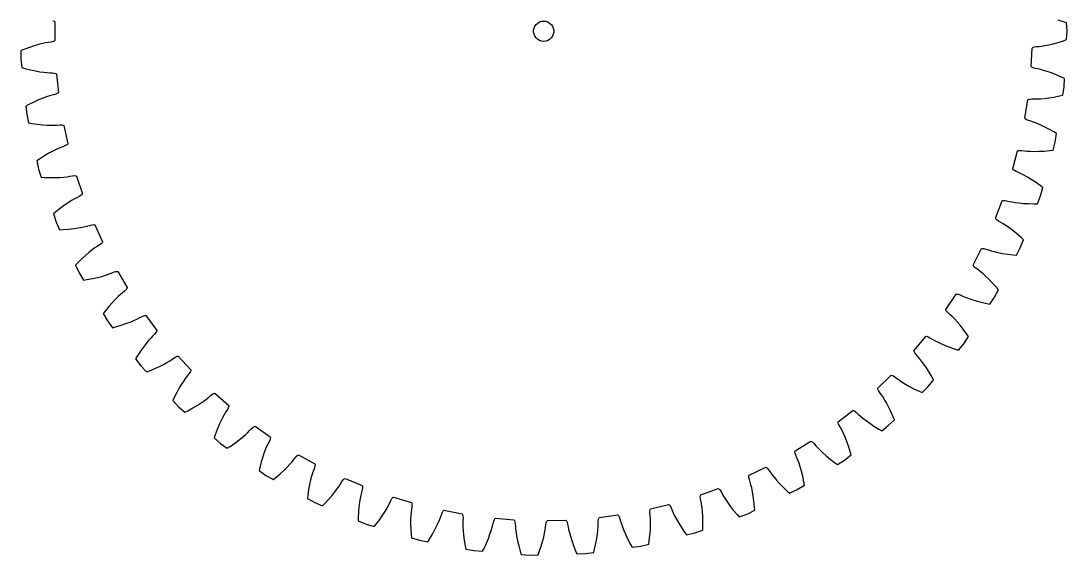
# Model space of a CAD drawing. Extents: x 0 to 155, y 0 to 155.
# Drawn here: x 0 to 155.2, y 0 to 79.2 of the extents above; entities that cross this region are included whole.
import ezdxf

# ---------------------------------------------------------------- set-up
doc = ezdxf.new("R2010")
doc.units = 0

msp = doc.modelspace()

# ---------------------------------------------------------------- linework, layer by layer
for p, q in [((4.74, 79.19), (4.94, 79.11)), ((154.7, 79.05), (153.88, 79.3)), ((4.94, 79.11), (5.03, 79.02)), ((5.03, 79.02), (5.03, 76.26)), ((76.07, 77.8), (76.13, 78.1)), ((76.07, 77.48), (76.07, 77.8)), ((76.13, 78.1), (76.26, 78.39)), ((76.26, 78.39), (76.44, 78.64)), ((76.44, 78.64), (76.68, 78.85)), ((76.68, 78.85), (76.95, 79.01)), ((76.95, 79.01), (77.25, 79.11)), ((77.25, 79.11), (77.56, 79.14)), ((77.56, 79.14), (77.87, 79.11)), ((77.87, 79.11), (78.17, 79.01)), ((78.17, 79.01), (78.44, 78.85)), ((78.44, 78.85), (78.67, 78.64)), ((78.67, 78.64), (78.86, 78.39)), ((78.86, 78.39), (78.98, 78.1)), ((78.98, 78.1), (79.05, 77.8)), ((79.05, 77.8), (79.05, 77.48)), ((155.16, 78.89), (154.7, 79.05)), ((155.23, 77.64), (155.16, 78.89)), ((155.16, 76.39), (155.23, 77.64)), ((4.74, 76.09), (4.45, 76.03)), ((4.94, 76.17), (4.74, 76.09)), ((5.03, 76.26), (4.94, 76.17)), ((76.13, 77.18), (76.07, 77.48)), ((76.26, 76.89), (76.13, 77.18)), ((76.44, 76.64), (76.26, 76.89)), ((76.68, 76.43), (76.44, 76.64)), ((76.95, 76.27), (76.68, 76.43)), ((77.25, 76.17), (76.95, 76.27)), ((77.56, 76.14), (77.25, 76.17)), ((77.87, 76.17), (77.56, 76.14)), ((78.17, 76.27), (77.87, 76.17)), ((78.44, 76.43), (78.17, 76.27)), ((78.67, 76.64), (78.44, 76.43)), ((78.86, 76.89), (78.67, 76.64)), ((78.98, 77.18), (78.86, 76.89)), ((79.05, 77.48), (78.98, 77.18)), ((153.88, 75.98), (154.7, 76.23)), ((154.7, 76.23), (155.16, 76.39)), ((0.45, 74.94), (0, 74.76)), ((0, 74.76), (0, 73.51)), ((1.25, 75.24), (0.45, 74.94)), ((1.97, 75.47), (1.25, 75.24)), ((2.62, 75.66), (1.97, 75.47)), ((3.18, 75.8), (2.62, 75.66)), ((3.65, 75.9), (3.18, 75.8)), ((4.04, 75.97), (3.65, 75.9)), ((4.45, 76.03), (4.04, 75.97)), ((149.91, 72.41), (150.05, 75.15)), ((150.05, 75.15), (150.16, 75.24)), ((150.16, 75.24), (150.35, 75.31)), ((150.35, 75.31), (150.65, 75.36)), ((150.65, 75.36), (151.06, 75.4)), ((151.06, 75.4), (151.45, 75.44)), ((151.45, 75.44), (151.93, 75.52)), ((151.93, 75.52), (152.5, 75.63)), ((152.5, 75.63), (153.15, 75.78)), ((153.15, 75.78), (153.88, 75.98)), ((0, 73.51), (0.13, 72.26)), ((0.13, 72.26), (0.6, 72.13)), ((0.6, 72.13), (1.43, 71.92)), ((1.43, 71.92), (2.17, 71.76)), ((2.17, 71.76), (2.83, 71.64)), ((2.83, 71.64), (3.41, 71.56)), ((3.41, 71.56), (3.89, 71.51)), ((3.89, 71.51), (4.28, 71.49)), ((4.28, 71.49), (4.69, 71.47)), ((4.69, 71.47), (4.99, 71.44)), ((4.99, 71.44), (5.19, 71.38)), ((150, 72.31), (149.91, 72.41)), ((150.19, 72.22), (150, 72.31)), ((150.48, 72.14), (150.19, 72.22)), ((150.88, 72.06), (150.48, 72.14)), ((151.26, 71.97), (150.88, 72.06)), ((151.73, 71.84), (151.26, 71.97)), ((152.28, 71.67), (151.73, 71.84)), ((152.92, 71.45), (152.28, 71.67)), ((153.63, 71.18), (152.92, 71.45)), ((5.19, 71.38), (5.3, 71.3)), ((5.3, 71.3), (5.59, 68.56)), ((154.41, 70.84), (153.63, 71.18)), ((154.85, 70.64), (154.41, 70.84)), ((154.79, 69.38), (154.85, 70.64)), ((5.32, 68.36), (5.03, 68.26)), ((5.5, 68.46), (5.32, 68.36)), ((5.59, 68.56), (5.5, 68.46)), ((154.59, 68.15), (154.79, 69.38)), ((1.17, 66.76), (0.75, 66.53)), ((1.94, 67.14), (1.17, 66.76)), ((2.63, 67.45), (1.94, 67.14)), ((3.25, 67.71), (2.63, 67.45)), ((3.8, 67.9), (3.25, 67.71)), ((4.26, 68.06), (3.8, 67.9)), ((4.64, 68.17), (4.26, 68.06)), ((5.03, 68.26), (4.64, 68.17)), ((148.94, 64.75), (149.38, 67.46)), ((149.38, 67.46), (149.49, 67.54)), ((149.49, 67.54), (149.69, 67.59)), ((149.69, 67.59), (149.99, 67.6)), ((149.99, 67.6), (150.4, 67.6)), ((150.4, 67.6), (150.8, 67.6)), ((150.8, 67.6), (151.28, 67.63)), ((151.28, 67.63), (151.86, 67.68)), ((151.86, 67.68), (152.52, 67.76)), ((152.52, 67.76), (153.27, 67.87)), ((153.27, 67.87), (154.11, 68.04)), ((154.11, 68.04), (154.59, 68.15)), ((0.75, 66.53), (0.88, 65.29)), ((0.88, 65.29), (1.14, 64.06)), ((1.14, 64.06), (1.62, 63.98)), ((1.62, 63.98), (2.47, 63.86)), ((2.47, 63.86), (3.23, 63.78)), ((3.23, 63.78), (3.89, 63.73)), ((3.89, 63.73), (4.47, 63.72)), ((4.47, 63.72), (4.96, 63.72)), ((4.96, 63.72), (5.35, 63.73)), ((5.35, 63.73), (5.76, 63.76)), ((5.76, 63.76), (6.06, 63.76)), ((6.06, 63.76), (6.27, 63.72)), ((6.27, 63.72), (6.38, 63.65)), ((6.38, 63.65), (6.96, 60.97)), ((149.02, 64.64), (148.94, 64.75)), ((149.2, 64.53), (149.02, 64.64)), ((149.48, 64.42), (149.2, 64.53)), ((149.87, 64.3), (149.48, 64.42)), ((150.24, 64.17), (149.87, 64.3)), ((150.7, 63.99), (150.24, 64.17)), ((151.23, 63.77), (150.7, 63.99)), ((151.83, 63.48), (151.23, 63.77)), ((152.51, 63.13), (151.83, 63.48)), ((153.25, 62.71), (152.51, 63.13)), ((153.67, 62.46), (153.25, 62.71)), ((153.47, 61.22), (153.67, 62.46)), ((6.44, 60.61), (6.06, 60.47)), ((6.71, 60.74), (6.44, 60.61)), ((6.89, 60.86), (6.71, 60.74)), ((6.96, 60.97), (6.89, 60.86)), ((153.14, 60.01), (153.47, 61.22)), ((3.48, 59.16), (2.76, 58.7)), ((4.14, 59.55), (3.48, 59.16)), ((4.73, 59.86), (4.14, 59.55)), ((5.25, 60.12), (4.73, 59.86)), ((5.69, 60.32), (5.25, 60.12)), ((6.06, 60.47), (5.69, 60.32)), ((147.17, 57.23), (147.89, 59.89)), ((147.89, 59.89), (148.01, 59.95)), ((148.01, 59.95), (148.22, 59.97)), ((148.22, 59.97), (148.52, 59.96)), ((148.52, 59.96), (148.92, 59.91)), ((148.92, 59.91), (149.31, 59.87)), ((149.31, 59.87), (149.8, 59.85)), ((149.8, 59.85), (150.38, 59.83)), ((150.38, 59.83), (151.05, 59.84)), ((151.05, 59.84), (151.81, 59.88)), ((151.81, 59.88), (152.66, 59.95)), ((152.66, 59.95), (153.14, 60.01)), ((2.76, 58.7), (2.36, 58.43)), ((2.36, 58.43), (2.63, 57.21)), ((2.63, 57.21), (3.02, 56.02)), ((3.02, 56.02), (3.5, 55.98)), ((3.5, 55.98), (4.36, 55.96)), ((4.36, 55.96), (5.12, 55.96)), ((5.12, 55.96), (5.79, 55.98)), ((5.79, 55.98), (6.37, 56.03)), ((6.37, 56.03), (6.85, 56.08)), ((6.85, 56.08), (7.24, 56.14)), ((7.24, 56.14), (7.64, 56.21)), ((7.64, 56.21), (7.94, 56.24)), ((7.94, 56.24), (8.15, 56.22)), ((8.15, 56.22), (8.27, 56.17)), ((8.27, 56.17), (9.13, 53.56)), ((147.24, 57.12), (147.17, 57.23)), ((147.4, 56.99), (147.24, 57.12)), ((147.67, 56.85), (147.4, 56.99)), ((148.04, 56.69), (147.67, 56.85)), ((148.4, 56.52), (148.04, 56.69)), ((148.83, 56.3), (148.4, 56.52)), ((149.34, 56.01), (148.83, 56.3)), ((149.91, 55.66), (149.34, 56.01)), ((150.54, 55.25), (149.91, 55.66)), ((151.24, 54.75), (150.54, 55.25)), ((151.62, 54.46), (151.24, 54.75)), ((151.29, 53.25), (151.62, 54.46)), ((7.94, 52.78), (7.52, 52.53)), ((8.29, 52.97), (7.94, 52.78)), ((8.65, 53.15), (8.29, 52.97)), ((8.91, 53.3), (8.65, 53.15)), ((9.07, 53.44), (8.91, 53.3)), ((9.13, 53.56), (9.07, 53.44)), ((150.84, 52.08), (151.29, 53.25)), ((5.87, 51.39), (5.2, 50.86)), ((6.48, 51.85), (5.87, 51.39)), ((7.03, 52.22), (6.48, 51.85)), ((7.52, 52.53), (7.03, 52.22)), ((144.6, 49.95), (145.6, 52.51)), ((145.6, 52.51), (145.73, 52.56)), ((145.73, 52.56), (145.94, 52.56)), ((145.94, 52.56), (146.24, 52.52)), ((146.24, 52.52), (146.63, 52.42)), ((146.63, 52.42), (147.02, 52.35)), ((147.02, 52.35), (147.5, 52.27)), ((147.5, 52.27), (148.07, 52.19)), ((148.07, 52.19), (148.74, 52.13)), ((148.74, 52.13), (149.5, 52.09)), ((149.5, 52.09), (150.35, 52.07)), ((150.35, 52.07), (150.84, 52.08)), ((5.2, 50.86), (4.83, 50.55)), ((4.83, 50.55), (5.22, 49.36)), ((144.66, 49.83), (144.6, 49.95)), ((144.81, 49.68), (144.66, 49.83)), ((145.06, 49.51), (144.81, 49.68)), ((5.22, 49.36), (5.74, 48.22)), ((5.74, 48.22), (6.23, 48.23)), ((6.23, 48.23), (7.08, 48.3)), ((7.08, 48.3), (7.83, 48.38)), ((7.83, 48.38), (8.5, 48.48)), ((8.5, 48.48), (9.07, 48.58)), ((9.07, 48.58), (9.54, 48.69)), ((9.54, 48.69), (9.92, 48.78)), ((9.92, 48.78), (10.31, 48.9)), ((10.31, 48.9), (10.61, 48.96)), ((10.61, 48.96), (10.82, 48.97)), ((10.82, 48.97), (10.95, 48.92)), ((10.95, 48.92), (12.08, 46.42)), ((145.42, 49.31), (145.06, 49.51)), ((145.75, 49.11), (145.42, 49.31)), ((146.16, 48.84), (145.75, 49.11)), ((146.63, 48.51), (146.16, 48.84)), ((147.16, 48.1), (146.63, 48.51)), ((147.75, 47.61), (147.16, 48.1)), ((148.39, 47.05), (147.75, 47.61)), ((148.28, 45.55), (148.74, 46.71)), ((148.74, 46.71), (148.39, 47.05)), ((10.59, 45.23), (10.13, 44.87)), ((10.98, 45.52), (10.59, 45.23)), ((11.3, 45.74), (10.98, 45.52)), ((11.65, 45.96), (11.3, 45.74)), ((11.89, 46.14), (11.65, 45.96)), ((12.03, 46.3), (11.89, 46.14)), ((12.08, 46.42), (12.03, 46.3)), ((141.28, 42.98), (142.55, 45.42)), ((142.55, 45.42), (142.68, 45.46)), ((142.68, 45.46), (142.89, 45.44)), ((142.89, 45.44), (143.18, 45.36)), ((143.18, 45.36), (143.56, 45.23)), ((143.56, 45.23), (143.94, 45.11)), ((143.94, 45.11), (144.41, 44.98)), ((147.71, 44.43), (148.28, 45.55)), ((9.06, 43.92), (8.46, 43.32)), ((9.62, 44.44), (9.06, 43.92)), ((10.13, 44.87), (9.62, 44.44)), ((144.41, 44.98), (144.97, 44.84)), ((144.97, 44.84), (145.62, 44.71)), ((145.62, 44.71), (146.38, 44.59)), ((146.38, 44.59), (147.22, 44.48)), ((147.22, 44.48), (147.71, 44.43)), ((8.46, 43.32), (8.12, 42.97)), ((8.12, 42.97), (8.64, 41.83)), ((13.37, 41.76), (13.75, 41.91)), ((13.75, 41.91), (14.04, 42.01)), ((14.04, 42.01), (14.25, 42.04)), ((14.25, 42.04), (14.38, 42.01)), ((14.38, 42.01), (15.77, 39.64)), ((141.32, 42.85), (141.28, 42.98)), ((141.46, 42.69), (141.32, 42.85)), ((141.69, 42.5), (141.46, 42.69)), ((142.02, 42.26), (141.69, 42.5)), ((142.33, 42.02), (142.02, 42.26)), ((142.71, 41.71), (142.33, 42.02)), ((8.64, 41.83), (9.28, 40.75)), ((9.28, 40.75), (9.76, 40.82)), ((9.76, 40.82), (10.6, 40.97)), ((10.6, 40.97), (11.34, 41.14)), ((11.34, 41.14), (11.99, 41.3)), ((11.99, 41.3), (12.54, 41.47)), ((12.54, 41.47), (13, 41.62)), ((13, 41.62), (13.37, 41.76)), ((143.14, 41.33), (142.71, 41.71)), ((143.63, 40.87), (143.14, 41.33)), ((144.16, 40.32), (143.63, 40.87)), ((15.07, 38.88), (14.77, 38.62)), ((15.39, 39.13), (15.07, 38.88)), ((15.61, 39.34), (15.39, 39.13)), ((15.73, 39.51), (15.61, 39.34)), ((15.77, 39.64), (15.73, 39.51)), ((144.74, 39.69), (144.16, 40.32)), ((144.47, 38.21), (145.05, 39.32)), ((145.05, 39.32), (144.74, 39.69)), ((13.54, 37.4), (13.04, 36.83)), ((14, 37.89), (13.54, 37.4)), ((14.41, 38.3), (14, 37.89)), ((14.77, 38.62), (14.41, 38.3)), ((137.23, 36.4), (138.75, 38.69)), ((138.75, 38.69), (138.89, 38.72)), ((138.89, 38.72), (139.09, 38.68)), ((139.09, 38.68), (139.37, 38.57)), ((139.37, 38.57), (139.74, 38.39)), ((139.74, 38.39), (140.1, 38.24)), ((140.1, 38.24), (140.56, 38.06)), ((140.56, 38.06), (141.1, 37.86)), ((141.1, 37.86), (141.74, 37.66)), ((141.74, 37.66), (142.47, 37.46)), ((142.47, 37.46), (143.3, 37.26)), ((143.3, 37.26), (143.78, 37.17)), ((143.78, 37.17), (144.47, 38.21)), ((12.49, 36.17), (12.2, 35.79)), ((12.2, 35.79), (12.84, 34.71)), ((13.04, 36.83), (12.49, 36.17)), ((137.26, 36.27), (137.23, 36.4)), ((137.38, 36.1), (137.26, 36.27)), ((137.59, 35.88), (137.38, 36.1)), ((137.89, 35.61), (137.59, 35.88)), ((12.84, 34.71), (13.58, 33.7)), ((14.87, 34.06), (15.59, 34.3)), ((15.59, 34.3), (16.22, 34.54)), ((16.22, 34.54), (16.76, 34.76)), ((16.76, 34.76), (17.2, 34.96)), ((17.2, 34.96), (17.55, 35.14)), ((17.55, 35.14), (17.91, 35.33)), ((17.91, 35.33), (18.18, 35.46)), ((18.18, 35.46), (18.39, 35.51)), ((18.39, 35.51), (18.52, 35.49)), ((18.52, 35.49), (20.16, 33.28)), ((138.18, 35.34), (137.89, 35.61)), ((138.52, 34.99), (138.18, 35.34)), ((138.91, 34.56), (138.52, 34.99)), ((139.34, 34.05), (138.91, 34.56)), ((13.58, 33.7), (14.05, 33.82)), ((14.05, 33.82), (14.87, 34.06)), ((19.83, 32.74), (19.54, 32.46)), ((20.03, 32.97), (19.83, 32.74)), ((20.14, 33.15), (20.03, 32.97)), ((20.16, 33.28), (20.14, 33.15)), ((139.82, 33.46), (139.34, 34.05)), ((140.32, 32.77), (139.82, 33.46)), ((140.59, 32.37), (140.32, 32.77)), ((18.58, 31.36), (18.18, 30.83)), ((18.95, 31.81), (18.58, 31.36)), ((19.27, 32.17), (18.95, 31.81)), ((19.54, 32.46), (19.27, 32.17)), ((132.51, 30.29), (134.27, 32.41)), ((134.27, 32.41), (134.4, 32.42)), ((134.4, 32.42), (134.6, 32.36)), ((134.6, 32.36), (134.87, 32.22)), ((134.87, 32.22), (135.22, 32.01)), ((135.22, 32.01), (135.56, 31.81)), ((135.56, 31.81), (135.99, 31.58)), ((135.99, 31.58), (136.51, 31.34)), ((136.51, 31.34), (137.13, 31.07)), ((137.13, 31.07), (137.83, 30.79)), ((139.1, 30.36), (139.9, 31.32)), ((139.9, 31.32), (140.59, 32.37)), ((17.74, 30.2), (17.27, 29.49)), ((18.18, 30.83), (17.74, 30.2)), ((132.53, 30.16), (132.51, 30.29)), ((132.63, 29.97), (132.53, 30.16)), ((132.81, 29.74), (132.63, 29.97)), ((133.09, 29.43), (132.81, 29.74)), ((137.83, 30.79), (138.64, 30.5)), ((138.64, 30.5), (139.1, 30.36)), ((17.27, 29.49), (17.02, 29.08)), ((17.02, 29.08), (17.77, 28.07)), ((17.77, 28.07), (18.62, 27.15)), ((19.86, 27.65), (20.55, 27.96)), ((20.55, 27.96), (21.15, 28.26)), ((21.15, 28.26), (21.66, 28.54)), ((21.66, 28.54), (22.08, 28.79)), ((22.08, 28.79), (22.41, 29)), ((22.41, 29), (22.74, 29.23)), ((22.74, 29.23), (23, 29.38)), ((23, 29.38), (23.2, 29.46)), ((23.2, 29.46), (23.34, 29.46)), ((23.34, 29.46), (25.2, 27.43)), ((133.34, 29.13), (133.09, 29.43)), ((133.64, 28.75), (133.34, 29.13)), ((133.98, 28.29), (133.64, 28.75)), ((134.36, 27.73), (133.98, 28.29)), ((18.62, 27.15), (19.07, 27.32)), ((19.07, 27.32), (19.86, 27.65)), ((24.67, 26.55), (24.43, 26.23)), ((24.93, 26.86), (24.67, 26.55)), ((25.1, 27.11), (24.93, 26.86)), ((25.19, 27.3), (25.1, 27.11)), ((25.2, 27.43), (25.19, 27.3)), ((127.17, 24.72), (129.14, 26.64)), ((129.14, 26.64), (129.27, 26.63)), ((129.27, 26.63), (129.47, 26.55)), ((129.47, 26.55), (129.72, 26.39)), ((134.77, 27.09), (134.36, 27.73)), ((135.2, 26.35), (134.77, 27.09)), ((23.84, 25.35), (23.49, 24.78)), ((24.15, 25.84), (23.84, 25.35)), ((24.43, 26.23), (24.15, 25.84)), ((129.72, 26.39), (130.04, 26.14)), ((130.04, 26.14), (130.36, 25.9)), ((130.36, 25.9), (130.76, 25.63)), ((130.76, 25.63), (131.26, 25.33)), ((131.26, 25.33), (131.84, 25)), ((131.84, 25), (132.51, 24.65)), ((133.73, 24.08), (134.63, 24.96)), ((134.63, 24.96), (135.43, 25.92)), ((135.43, 25.92), (135.2, 26.35)), ((22.73, 23.36), (22.52, 22.92)), ((23.12, 24.11), (22.73, 23.36)), ((23.49, 24.78), (23.12, 24.11)), ((27.58, 23.17), (27.89, 23.42)), ((27.89, 23.42), (28.2, 23.68)), ((28.2, 23.68), (28.44, 23.86)), ((28.44, 23.86), (28.63, 23.95)), ((28.63, 23.95), (28.76, 23.97)), ((28.76, 23.97), (30.83, 22.15)), ((127.17, 24.59), (127.17, 24.72)), ((127.25, 24.39), (127.17, 24.59)), ((127.41, 24.13), (127.25, 24.39)), ((127.65, 23.8), (127.41, 24.13)), ((127.87, 23.48), (127.65, 23.8)), ((128.13, 23.07), (127.87, 23.48)), ((132.51, 24.65), (133.28, 24.28)), ((133.28, 24.28), (133.73, 24.08)), ((22.52, 22.92), (23.37, 21.99)), ((23.37, 21.99), (24.32, 21.17)), ((24.75, 21.39), (25.5, 21.8)), ((25.5, 21.8), (26.16, 22.19)), ((26.16, 22.19), (26.72, 22.55)), ((26.72, 22.55), (27.19, 22.88)), ((27.19, 22.88), (27.58, 23.17)), ((30.77, 21.82), (30.63, 21.56)), ((30.84, 22.02), (30.77, 21.82)), ((30.83, 22.15), (30.84, 22.02)), ((128.42, 22.57), (128.13, 23.07)), ((128.73, 21.98), (128.42, 22.57)), ((129.07, 21.29), (128.73, 21.98)), ((24.32, 21.17), (24.75, 21.39)), ((29.96, 20.45), (29.7, 19.94)), ((30.2, 20.88), (29.96, 20.45)), ((30.4, 21.22), (30.2, 20.88)), ((30.63, 21.56), (30.4, 21.22)), ((121.26, 19.75), (123.43, 21.45)), ((123.43, 21.45), (123.56, 21.42)), ((123.56, 21.42), (123.74, 21.32)), ((123.74, 21.32), (123.97, 21.13)), ((123.97, 21.13), (124.27, 20.85)), ((124.27, 20.85), (124.56, 20.59)), ((124.56, 20.59), (124.94, 20.27)), ((124.94, 20.27), (125.39, 19.92)), ((129.42, 20.51), (129.07, 21.29)), ((129.6, 20.06), (129.42, 20.51)), ((29.12, 18.63), (28.81, 17.84)), ((29.42, 19.33), (29.12, 18.63)), ((29.7, 19.94), (29.42, 19.33)), ((33.94, 18.44), (34.21, 18.74)), ((34.21, 18.74), (34.44, 18.94)), ((34.44, 18.94), (34.62, 19.06)), ((34.62, 19.06), (34.75, 19.08)), ((34.75, 19.08), (37, 17.5)), ((121.25, 19.61), (121.26, 19.75)), ((121.31, 19.41), (121.25, 19.61)), ((121.44, 19.14), (121.31, 19.41)), ((121.64, 18.79), (121.44, 19.14)), ((121.83, 18.44), (121.64, 18.79)), ((125.39, 19.92), (125.94, 19.53)), ((125.94, 19.53), (126.57, 19.1)), ((126.57, 19.1), (127.29, 18.66)), ((127.29, 18.66), (127.72, 18.42)), ((127.72, 18.42), (128.7, 19.19)), ((128.7, 19.19), (129.6, 20.06)), ((28.81, 17.84), (28.65, 17.38)), ((28.65, 17.38), (29.6, 16.55)), ((32.34, 17.04), (32.86, 17.46)), ((32.86, 17.46), (33.3, 17.83)), ((33.3, 17.83), (33.66, 18.16)), ((33.66, 18.16), (33.94, 18.44)), ((36.97, 17.16), (36.86, 16.89)), ((37.01, 17.37), (36.97, 17.16)), ((37, 17.5), (37.01, 17.37)), ((122.04, 18), (121.83, 18.44)), ((122.28, 17.47), (122.04, 18)), ((122.53, 16.85), (122.28, 17.47)), ((29.6, 16.55), (30.62, 15.83)), ((30.62, 15.83), (31.03, 16.09)), ((31.03, 16.09), (31.73, 16.58)), ((31.73, 16.58), (32.34, 17.04)), ((36.31, 15.72), (36.1, 15.18)), ((36.5, 16.17), (36.31, 15.72)), ((36.67, 16.52), (36.5, 16.17)), ((36.86, 16.89), (36.67, 16.52)), ((114.86, 15.43), (117.19, 16.89)), ((117.19, 16.89), (117.32, 16.85)), ((117.32, 16.85), (117.49, 16.73)), ((117.49, 16.73), (117.7, 16.52)), ((117.7, 16.52), (117.97, 16.21)), ((117.97, 16.21), (118.23, 15.91)), ((118.23, 15.91), (118.57, 15.56)), ((118.57, 15.56), (118.99, 15.16)), ((122.79, 16.14), (122.53, 16.85)), ((123.05, 15.33), (122.79, 16.14)), ((35.89, 14.55), (35.66, 13.82)), ((36.1, 15.18), (35.89, 14.55)), ((40.23, 13.84), (40.48, 14.14)), ((40.48, 14.14), (40.72, 14.47)), ((40.72, 14.47), (40.92, 14.69)), ((40.92, 14.69), (41.09, 14.82)), ((41.09, 14.82), (41.21, 14.86)), ((41.21, 14.86), (43.62, 13.53)), ((114.84, 15.3), (114.86, 15.43)), ((114.87, 15.09), (114.84, 15.3)), ((114.97, 14.81), (114.87, 15.09)), ((115.14, 14.43), (114.97, 14.81)), ((115.28, 14.07), (115.14, 14.43)), ((115.45, 13.61), (115.28, 14.07)), ((118.99, 15.16), (119.48, 14.71)), ((119.48, 14.71), (120.07, 14.23)), ((120.07, 14.23), (120.74, 13.7)), ((121.14, 13.42), (122.2, 14.08)), ((122.2, 14.08), (123.19, 14.86)), ((123.19, 14.86), (123.05, 15.33)), ((35.44, 12.99), (35.34, 12.52)), ((35.34, 12.52), (36.36, 11.8)), ((35.66, 13.82), (35.44, 12.99)), ((38.48, 12.05), (39.04, 12.57)), ((39.04, 12.57), (39.51, 13.05)), ((39.51, 13.05), (39.91, 13.47)), ((39.91, 13.47), (40.23, 13.84)), ((43.4, 12.52), (43.27, 12.15)), ((43.54, 12.9), (43.4, 12.52)), ((43.63, 13.19), (43.54, 12.9)), ((43.62, 13.53), (43.65, 13.4)), ((43.65, 13.4), (43.63, 13.19)), ((108.04, 11.82), (110.51, 13.02)), ((110.51, 13.02), (110.63, 12.97)), ((110.63, 12.97), (110.79, 12.83)), ((110.79, 12.83), (110.98, 12.6)), ((110.98, 12.6), (111.21, 12.26)), ((115.63, 13.06), (115.45, 13.61)), ((115.81, 12.42), (115.63, 13.06)), ((120.74, 13.7), (121.14, 13.42)), ((36.36, 11.8), (37.46, 11.19)), ((37.46, 11.19), (37.84, 11.5)), ((37.84, 11.5), (38.48, 12.05)), ((42.98, 11.13), (42.83, 10.47)), ((43.13, 11.69), (42.98, 11.13)), ((43.27, 12.15), (43.13, 11.69)), ((47.43, 10.56), (47.64, 10.91)), ((47.64, 10.91), (47.82, 11.15)), ((47.82, 11.15), (47.97, 11.3)), ((47.97, 11.3), (48.09, 11.36)), ((48.09, 11.36), (50.63, 10.29)), ((108, 11.69), (108.04, 11.82)), ((108.01, 11.48), (108, 11.69)), ((108.08, 11.19), (108.01, 11.48)), ((108.2, 10.8), (108.08, 11.19)), ((111.21, 12.26), (111.44, 11.94)), ((111.44, 11.94), (111.74, 11.56)), ((111.74, 11.56), (112.11, 11.11)), ((112.11, 11.11), (112.56, 10.61)), ((116, 11.68), (115.81, 12.42)), ((116.17, 10.84), (116, 11.68)), ((42.69, 9.73), (42.55, 8.88)), ((42.83, 10.47), (42.69, 9.73)), ((46.17, 8.85), (46.6, 9.37)), ((46.6, 9.37), (46.94, 9.83)), ((46.94, 9.83), (47.22, 10.23)), ((47.22, 10.23), (47.43, 10.56)), ((50.62, 9.66), (50.51, 9.26)), ((50.67, 9.95), (50.62, 9.66)), ((50.63, 10.29), (50.67, 10.16)), ((50.67, 10.16), (50.67, 9.95)), ((100.87, 8.95), (103.45, 9.88)), ((103.45, 9.88), (103.57, 9.82)), ((103.57, 9.82), (103.72, 9.67)), ((103.72, 9.67), (103.88, 9.41)), ((103.88, 9.41), (104.07, 9.05)), ((108.31, 10.42), (108.2, 10.8)), ((108.43, 9.95), (108.31, 10.42)), ((108.55, 9.38), (108.43, 9.95)), ((108.66, 8.72), (108.55, 9.38)), ((112.56, 10.61), (113.09, 10.07)), ((113.09, 10.07), (113.7, 9.48)), ((113.7, 9.48), (114.06, 9.15)), ((114.06, 9.15), (115.19, 9.7)), ((115.19, 9.7), (116.25, 10.36)), ((116.25, 10.36), (116.17, 10.84)), ((42.55, 8.88), (42.5, 8.4)), ((42.5, 8.4), (43.59, 7.79)), ((43.59, 7.79), (44.75, 7.31)), ((45.09, 7.65), (45.67, 8.27)), ((45.67, 8.27), (46.17, 8.85)), ((50.24, 7.83), (50.16, 7.16)), ((50.33, 8.4), (50.24, 7.83)), ((50.42, 8.88), (50.33, 8.4)), ((50.51, 9.26), (50.42, 8.88)), ((54.74, 7.74), (54.91, 8.11)), ((54.91, 8.11), (55.05, 8.37)), ((55.05, 8.37), (55.19, 8.53)), ((55.19, 8.53), (55.3, 8.6)), ((55.3, 8.6), (57.94, 7.81)), ((57.94, 7.81), (58, 7.69)), ((100.8, 8.62), (100.81, 8.83)), ((100.84, 8.32), (100.8, 8.62)), ((100.81, 8.83), (100.87, 8.95)), ((100.93, 7.92), (100.84, 8.32)), ((100.99, 7.53), (100.93, 7.92)), ((104.07, 9.05), (104.26, 8.71)), ((104.26, 8.71), (104.52, 8.3)), ((104.52, 8.3), (104.84, 7.82)), ((104.84, 7.82), (105.24, 7.27)), ((108.77, 7.97), (108.66, 8.72)), ((108.85, 7.12), (108.77, 7.97)), ((44.75, 7.31), (45.09, 7.65)), ((50.1, 6.4), (50.06, 5.55)), ((50.16, 7.16), (50.1, 6.4)), ((53.66, 5.9), (54.03, 6.46)), ((54.03, 6.46), (54.32, 6.96)), ((54.32, 6.96), (54.56, 7.39)), ((54.56, 7.39), (54.74, 7.74)), ((57.89, 6.38), (57.85, 5.9)), ((57.93, 6.77), (57.89, 6.38)), ((58, 7.18), (57.93, 6.77)), ((58, 7.69), (58.02, 7.48)), ((58.02, 7.48), (58, 7.18)), ((62.43, 6.09), (62.54, 6.37)), ((62.54, 6.37), (62.66, 6.55)), ((62.66, 6.55), (62.77, 6.63)), ((62.77, 6.63), (65.47, 6.12)), ((93.34, 6.54), (93.37, 6.74)), ((93.34, 6.24), (93.34, 6.54)), ((93.38, 5.83), (93.34, 6.24)), ((93.37, 6.74), (93.43, 6.86)), ((93.43, 6.86), (96.11, 7.51)), ((96.11, 7.51), (96.22, 7.44)), ((96.22, 7.44), (96.34, 7.27)), ((96.34, 7.27), (96.48, 7)), ((96.48, 7), (96.63, 6.62)), ((96.63, 6.62), (96.79, 6.26)), ((96.79, 6.26), (97, 5.82)), ((101.06, 7.05), (100.99, 7.53)), ((101.12, 6.47), (101.06, 7.05)), ((101.16, 5.8), (101.12, 6.47)), ((105.24, 7.27), (105.7, 6.67)), ((105.7, 6.67), (106.25, 6.02)), ((107.76, 6.08), (108.88, 6.63)), ((108.88, 6.63), (108.85, 7.12)), ((50.06, 5.55), (50.06, 5.07)), ((50.06, 5.07), (51.21, 4.58)), ((52.72, 4.59), (53.23, 5.28)), ((53.23, 5.28), (53.66, 5.9)), ((57.82, 5.32), (57.81, 4.65)), ((57.85, 5.9), (57.82, 5.32)), ((61.73, 4.37), (61.97, 4.89)), ((61.97, 4.89), (62.16, 5.34)), ((62.16, 5.34), (62.29, 5.71)), ((62.29, 5.71), (62.43, 6.09)), ((65.47, 6.12), (65.54, 6)), ((65.54, 6), (65.59, 5.8)), ((65.58, 5.09), (65.57, 4.69)), ((65.57, 4.69), (65.58, 4.21)), ((65.6, 5.5), (65.58, 5.09)), ((65.59, 5.8), (65.6, 5.5)), ((70.03, 4.49), (70.12, 4.89)), ((70.12, 4.89), (70.21, 5.18)), ((70.21, 5.18), (70.3, 5.37)), ((70.3, 5.37), (70.4, 5.46)), ((70.4, 5.46), (73.14, 5.24)), ((73.14, 5.24), (73.22, 5.13)), ((73.22, 5.13), (73.29, 4.93)), ((73.29, 4.93), (73.33, 4.63)), ((77.89, 4.51), (77.95, 4.81)), ((77.95, 4.81), (78.03, 5)), ((78.03, 5), (78.11, 5.1)), ((78.11, 5.1), (80.86, 5.18)), ((80.86, 5.18), (80.96, 5.08)), ((80.96, 5.08), (81.04, 4.89)), ((81.04, 4.89), (81.12, 4.6)), ((85.66, 4.96), (85.69, 5.26)), ((85.66, 4.55), (85.66, 4.96)), ((85.69, 5.26), (85.74, 5.47)), ((85.74, 5.47), (85.82, 5.57)), ((85.82, 5.57), (88.55, 5.94)), ((88.55, 5.94), (88.65, 5.85)), ((88.65, 5.85), (88.76, 5.67)), ((88.76, 5.67), (88.86, 5.39)), ((88.86, 5.39), (88.97, 5)), ((88.97, 5), (89.09, 4.62)), ((93.41, 5.44), (93.38, 5.83)), ((93.42, 4.95), (93.41, 5.44)), ((93.42, 4.37), (93.42, 4.95)), ((97, 5.82), (97.27, 5.31)), ((97.27, 5.31), (97.6, 4.73)), ((97.6, 4.73), (98, 4.08)), ((101.18, 5.04), (101.16, 5.8)), ((101.18, 4.19), (101.18, 5.04)), ((106.25, 6.02), (106.58, 5.66)), ((106.58, 5.66), (107.76, 6.08)), ((51.21, 4.58), (52.41, 4.22)), ((52.41, 4.22), (52.72, 4.59)), ((57.81, 4.65), (57.83, 3.89)), ((57.83, 3.89), (57.88, 3.04)), ((61.06, 3.1), (61.42, 3.77)), ((61.42, 3.77), (61.73, 4.37)), ((65.58, 4.21), (65.62, 3.63)), ((65.62, 3.63), (65.68, 2.96)), ((69.6, 3.1), (69.79, 3.65)), ((69.79, 3.65), (69.93, 4.11)), ((69.93, 4.11), (70.03, 4.49)), ((73.33, 4.63), (73.36, 4.23)), ((73.36, 4.23), (73.39, 3.83)), ((73.39, 3.83), (73.46, 3.35)), ((73.46, 3.35), (73.55, 2.78)), ((77.57, 2.67), (77.7, 3.24)), ((77.7, 3.24), (77.79, 3.72)), ((77.79, 3.72), (77.84, 4.11)), ((77.84, 4.11), (77.89, 4.51)), ((81.12, 4.6), (81.18, 4.2)), ((81.18, 4.2), (81.26, 3.81)), ((81.26, 3.81), (81.38, 3.34)), ((81.38, 3.34), (81.53, 2.78)), ((85.54, 3.1), (85.61, 3.68)), ((85.61, 3.68), (85.64, 4.16)), ((85.64, 4.16), (85.66, 4.55)), ((89.09, 4.62), (89.25, 4.16)), ((89.25, 4.16), (89.47, 3.63)), ((89.47, 3.63), (89.74, 3.01)), ((93.33, 2.94), (93.39, 3.7)), ((93.39, 3.7), (93.42, 4.37)), ((98, 4.08), (98.48, 3.38)), ((98.48, 3.38), (98.76, 2.98)), ((98.76, 2.98), (99.98, 3.28)), ((99.98, 3.28), (101.16, 3.7)), ((101.16, 3.7), (101.18, 4.19)), ((57.88, 3.04), (57.93, 2.55)), ((57.93, 2.55), (59.12, 2.19)), ((59.12, 2.19), (60.36, 1.96)), ((60.36, 1.96), (60.62, 2.37)), ((60.62, 2.37), (61.06, 3.1)), ((65.68, 2.96), (65.78, 2.21)), ((65.78, 2.21), (65.92, 1.37)), ((68.72, 0.99), (69.07, 1.77)), ((69.07, 1.77), (69.37, 2.47)), ((69.37, 2.47), (69.6, 3.1)), ((73.55, 2.78), (73.69, 2.13)), ((73.69, 2.13), (73.86, 1.39)), ((77.19, 1.3), (77.4, 2.03)), ((77.4, 2.03), (77.57, 2.67)), ((81.53, 2.78), (81.73, 2.14)), ((81.73, 2.14), (81.99, 1.42)), ((85.12, 0.86), (85.3, 1.69)), ((85.3, 1.69), (85.44, 2.44)), ((85.44, 2.44), (85.54, 3.1)), ((89.74, 3.01), (90.07, 2.33)), ((90.07, 2.33), (90.46, 1.57)), ((90.46, 1.57), (90.71, 1.15)), ((91.95, 1.32), (93.17, 1.61)), ((93.17, 1.61), (93.24, 2.1)), ((93.24, 2.1), (93.33, 2.94)), ((65.92, 1.37), (66.02, 0.89)), ((66.02, 0.89), (67.25, 0.66)), ((67.25, 0.66), (68.5, 0.56)), ((68.5, 0.56), (68.72, 0.99)), ((73.86, 1.39), (74.09, 0.56)), ((74.09, 0.56), (74.24, 0.1)), ((74.24, 0.1), (75.49, 0)), ((75.49, 0), (76.74, 0.03)), ((76.74, 0.03), (76.91, 0.49)), ((76.91, 0.49), (77.19, 1.3)), ((81.99, 1.42), (82.31, 0.63)), ((82.31, 0.63), (82.5, 0.19)), ((82.5, 0.19), (83.75, 0.22)), ((83.75, 0.22), (85, 0.39)), ((85, 0.39), (85.12, 0.86)), ((90.71, 1.15), (91.95, 1.32))]:
    msp.add_line(p, q)

doc.saveas('drawing.dxf')
